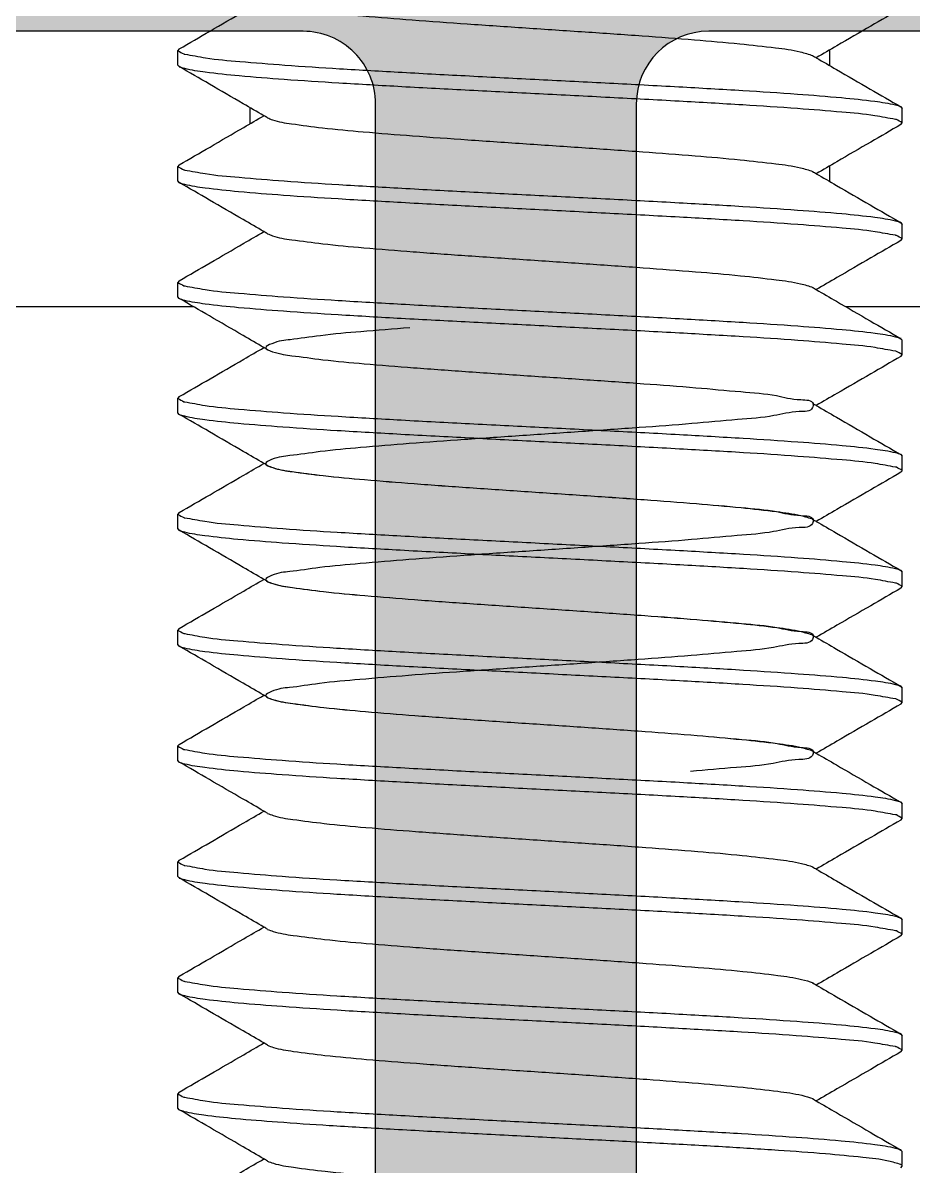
# Model space of a CAD drawing. Extents: x -202236 to 1002404, y -663931 to 1550022.
# Drawn here: x 27924.31 to 27930.46, y -356999.5 to -356991.61 of the extents above; entities that cross this region are included whole.
import ezdxf

# ---------------------------------------------------------------- set-up
doc = ezdxf.new("R2010")
doc.units = 0
for name, color, linetype in [('!ZN4-配件-11', 11, 'Continuous'), ('!ZN5-铝材断面-6', 6, 'Continuous'), ('型材截面颜色', 253, 'Continuous')]:
    doc.layers.add(name, color=color, linetype=linetype)

# ---------------------------------------------------------------- blocks, each defined once
blk = doc.blocks.new('20210928132812')
at = {"layer": '!ZN4-配件-11', "linetype": 'Continuous'}
for p, q in [((-2.490330483102298, 11.64404476438358), (-2.499999999992724, 11.63284271249722)), ((-2.499999999992724, 11.62189514169586), (-2.499999999992724, 11.53284271247685)), ((-2.490330443113635, 11.52164063738019), (-2.499999999992724, 11.53284271247685)), ((2.490330483000434, 11.2440447643894), (2.500000000007276, 11.23284271245939)), ((2.500000000007276, 11.23284271245939), (2.500000000007276, 11.13284271249722)), ((2.49033044299722, 11.12164063740056), (2.500000000007276, 11.13284271249722)), ((-2.490330483102298, 10.84404476438067), (-2.499999999992724, 10.83284271247976)), ((-2.499999999992724, 10.83284271247976), (-2.499999999992724, 10.73284271245939)), ((-2.490330443113635, 10.72164063737728), (-2.499999999992724, 10.73284271245939)), ((2.490330483000434, 10.44404476438649), (2.500000000007276, 10.43284271250013)), ((2.500000000007276, 10.43284271250013), (2.500000000007276, 10.33284271247976)), ((2.49033044299722, 10.3216406373831), (2.500000000007276, 10.33284271247976)), ((-2.490330483102298, 10.04404476437776), (-2.499999999992724, 10.03284271247685)), ((-2.499999999992724, 10.03284271247685), (-2.499999999992724, 9.932842712500133)), ((-2.490330443113635, 9.921640637374367), (-2.499999999992724, 9.932842712500133)), ((2.490330483000434, 9.64404476438358), (2.500000000007276, 9.632842712497222)), ((2.500000000007276, 9.632842712497222), (2.500000000007276, 9.53284271247685)), ((2.49033044299722, 9.52164063739474), (2.500000000007276, 9.53284271247685)), ((-2.490330483102298, 9.244044764403952), (-2.499999999992724, 9.23284271247394)), ((-2.499999999992724, 9.23284271247394), (-2.499999999992724, 9.132842712468118)), ((-2.490330443113635, 9.12164063740056), (-2.499999999992724, 9.132842712468118)), ((2.490330483000434, 8.84404476438067), (2.500000000007276, 8.83284271247976)), ((2.500000000007276, 8.83284271247976), (2.500000000007276, 8.73284271247394)), ((2.49033044299722, 8.721640637377277), (2.500000000007276, 8.73284271247394)), ((-2.490330483102298, 8.44404476438649), (-2.499999999992724, 8.432842712500133)), ((-2.499999999992724, 8.432842712500133), (-2.499999999992724, 8.332842712494312)), ((-2.490330443113635, 8.32164063739765), (-2.499999999992724, 8.332842712494312)), ((2.490330483000434, 8.044044764377759), (2.500000000007276, 8.03284271247685)), ((2.500000000007276, 8.03284271247685), (2.500000000007276, 7.932842712500133)), ((2.49033044299722, 7.921640637374367), (2.500000000007276, 7.932842712500133)), ((-2.490330483102298, 7.64404476438358), (-2.499999999992724, 7.632842712497222)), ((-2.499999999992724, 7.632842712497222), (-2.499999999992724, 7.53284271247685)), ((-2.490330443113635, 7.521640637380187), (-2.499999999992724, 7.53284271247685)), ((2.490330483000434, 7.2440447643894), (2.500000000007276, 7.232842712459387)), ((2.500000000007276, 7.232842712459387), (2.500000000007276, 7.132842712497222)), ((2.49033044299722, 7.12164063740056), (2.500000000007276, 7.132842712497222)), ((-2.490330483102298, 6.844044764380669), (-2.499999999992724, 6.83284271247976)), ((-2.499999999992724, 6.83284271247976), (-2.499999999992724, 6.732842712473939)), ((-2.490330443113635, 6.721640637377277), (-2.499999999992724, 6.732842712473939)), ((2.490330483000434, 6.44404476438649), (2.500000000007276, 6.432842712500133)), ((2.500000000007276, 6.432842712500133), (2.500000000007276, 6.33284271247976)), ((2.49033044299722, 6.321640637383098), (2.500000000007276, 6.33284271247976)), ((-2.490330483102298, 6.044044764377759), (-2.499999999992724, 6.03284271247685)), ((-2.499999999992724, 6.03284271247685), (-2.499999999992724, 5.932842712500133)), ((-2.490330443113635, 5.921640637374367), (-2.499999999992724, 5.932842712500133)), ((-2.108212949890003, 5.699999999967986), (-8.000000000007276, 5.699999999967986)), ((8.000000000007276, 5.699999999967986), (2.393821741898137, 5.699999999967986)), ((2.490330483000434, 5.64404476438358), (2.500000000007276, 5.632842712468118)), ((2.500000000007276, 5.632842712468118), (2.500000000007276, 5.53284271247685)), ((2.49033044299722, 5.521640637394739), (2.500000000007276, 5.53284271247685)), ((-2.490330483102298, 5.244044764403952), (-2.499999999992724, 5.232842712473939)), ((-2.499999999992724, 5.232842712473939), (-2.499999999992724, 5.132842712468118)), ((-2.490330443113635, 5.12164063740056), (-2.499999999992724, 5.132842712468118)), ((-1.999999999992724, 4.837173321080627), (-1.999999999992724, 4.728512899382622)), ((2.490330483000434, 4.844044764380669), (2.500000000007276, 4.83284271247976)), ((2.500000000007276, 4.83284271247976), (2.500000000007276, 4.732842712473939)), ((2.49033044299722, 4.721640637377277), (2.500000000007276, 4.732842712473939)), ((-2.490330483102298, 4.44404476438649), (-2.499999999992724, 4.432842712500133)), ((-2.499999999992724, 4.432842712500133), (-2.499999999992724, 4.332842712494312)), ((2.000000000007276, 4.437173321086448), (2.000000000007276, 4.328512899388443)), ((-2.490330443113635, 4.32164063739765), (-2.499999999992724, 4.332842712494312)), ((-1.999999999992724, 4.037173321077717), (-1.999999999992724, 3.928512899379712)), ((2.490330483000434, 4.044044764377759), (2.500000000007276, 4.03284271247685)), ((2.500000000007276, 4.03284271247685), (2.500000000007276, 3.932842712500133)), ((2.49033044299722, 3.921640637374367), (2.500000000007276, 3.932842712500133))]:
    blk.add_line(p, q, dxfattribs=at)
for points in [[(1.881707166503475, 11.59880215639714), (1.84033765419008, 11.61316336518212), (1.701221830699069, 11.64075811718067), (1.482509669185674, 11.66835286917922), (1.194434219309187, 11.69594762129418), (0.8504738822884974, 11.72354237327818), (0.466721787910501, 11.75113712537859), (0.0611328321901965, 11.77873187737714), (-0.3473163910020958, 11.80632662937569), (-0.739515462606505, 11.8339213814761), (-1.097114271200553, 11.8615161334892), (-1.403381574004015, 11.88911088557506), (-1.643987813695276, 11.91670563758817), (-1.807675566313264, 11.94430038958672), (-1.881209434191987, 11.96787293668604)], [(2.490330437598459, 11.92164064660028), (2.278343656689685, 11.79873099867837), (2.045369649793429, 11.66353050028556), (1.906475865813263, 11.58284772848128)], [(-2.499999999992724, 11.63284271249722), (-2.49897324990161, 11.62919347299612), (-2.495894018102263, 11.62554438937514)], [(-2.495894018102263, 11.62554438937514), (-2.490764557100192, 11.62189514169586)], [(-2.490764557100192, 11.62189514169586), (-2.404658383202332, 11.59756614398793), (-2.228001947711164, 11.57289721518464), (-1.969609054191096, 11.54836370979319), (-1.644700001306774, 11.52426135540009), (-1.258350158102985, 11.50000098790042), (-0.8259297892000177, 11.47571238098317), (-0.3692557315880549, 11.45171781128738), (0.1003023032899364, 11.42773298668908), (0.5748581456937245, 11.40330108768831), (1.035286956008349, 11.37847919587512), (1.455386147492391, 11.35372667048068), (1.813595913692552, 11.32949754157744), (2.103496413699759, 11.30553582208813), (2.320352942209865, 11.28140518389409), (2.455033908809128, 11.25702797407575), (2.492037411786441, 11.24659859208623)], [(-1.906475865900575, 11.1828477284871), (-2.045369649909844, 11.26353050027683), (-2.278343656689685, 11.39873099866963), (-2.490330437700322, 11.521640646577)], [(1.881070554612961, 11.59760330278368), (1.906475793402933, 11.58283774177835)], [(1.906475793402933, 11.58283774177835), (2.049240407686739, 11.49990735987376), (2.282210305107583, 11.36471169517608), (2.49033047688863, 11.24404475388292)], [(2.459282265008369, 11.15664184148773), (2.452508611189842, 11.15769992707646), (2.310952291991271, 11.18267563039262), (2.083591268594319, 11.20739074370067), (1.777967997790256, 11.23210584277695), (1.400571847792889, 11.25712800568726), (0.9601842423944618, 11.28265105407627), (0.4814715994943981, 11.3081673948036), (-0.006681360908260103, 11.33318299178791), (-0.487453026806179, 11.3578285479889), (-0.9551157405003323, 11.38275491847889), (-1.390190566504316, 11.40792021169909), (-1.76759767751355, 11.43283052097831), (-2.077750012707838, 11.45775804910227), (-2.310981524693489, 11.48301369747787), (-2.453076339101244, 11.50813499107608), (-2.49217478538776, 11.51895748858806)], [(-2.490330477005045, 10.84404475388874), (-2.282210305209446, 10.9647116951819), (-2.049240407803154, 11.09990735987958), (-1.906475793504796, 11.18283774178417)], [(-1.88107051570114, 11.16808210327872), (-1.906475865900575, 11.1828477284871)], [(1.881606498885958, 10.79860958918289), (1.841203635100101, 10.81291555598727), (1.702837956188887, 10.84051030808769), (1.484800324607932, 10.86810506008624), (1.197292229895538, 10.89569981209934), (0.8537655282925698, 10.92329456419975), (0.4702930605926667, 10.9508893161983), (0.06481663969316287, 10.97848406829871), (-0.3436924057095894, 11.00607882028271), (-0.7361208576112404, 11.03367357228126), (-1.094107872406312, 11.06126832438167), (-1.400904044108756, 11.08886307638022), (-1.642155070709123, 11.11645782837877), (-1.806573360103357, 11.14405258047918), (-1.885184850507358, 11.16641729749972)], [(2.499903983691183, 11.13471062447934), (2.459282265008369, 11.15664184148773)], [(2.500000000007276, 11.13284271249722), (2.499903983691183, 11.13471062447934)], [(2.490330437598459, 11.12164064659737), (2.278343656689685, 10.99873099867546), (2.045369649793429, 10.86353050028265), (1.906475865813263, 10.78284772847837)], [(-2.499999999992724, 10.83284271247976), (-2.499904446209257, 10.83098715057713)], [(-2.499904446209257, 10.83098715057713), (-2.459104784000374, 10.8090879622905)], [(-2.459104784000374, 10.8090879622905), (-2.453076339101244, 10.80813499107899), (-2.310981524693489, 10.78301369749533), (-2.077750012707838, 10.75775804907607), (-1.76759767751355, 10.73283052098122), (-1.390190566504316, 10.70792021168745), (-0.9551157405003323, 10.68275491848181), (-0.487453026806179, 10.65782854797726), (-0.006681360908260103, 10.63318299177627), (0.4814715994943981, 10.60816739477741), (0.9601842423944618, 10.58265105407918), (1.400571847792889, 10.55712800567562), (1.777967997790256, 10.53210584277986), (2.083591268594319, 10.50739074368903), (2.310952291991271, 10.48267563038098), (2.452508611189842, 10.45769992707937), (2.492212565812224, 10.44676139339572)], [(1.881070554612961, 10.79760330278077), (1.906475793402933, 10.78283774177544)], [(1.906475793402933, 10.78283774177544), (2.049240407686739, 10.69990735989995), (2.282210305107583, 10.56471169518773), (2.49033047688863, 10.44404475389456)], [(2.459236489587056, 10.35662957619934), (2.452655785986281, 10.35766125858936), (2.312023217287788, 10.38253245767555), (2.085148622405541, 10.4072470941901), (1.779281433286087, 10.43201065389439), (1.40205373318895, 10.45703687128844), (0.9617104243006906, 10.48256685798697), (0.4829288992114016, 10.50809175478935), (-0.005386025113693904, 10.53311702067731), (-0.486828559100104, 10.55779612257902), (-0.9581831410978339, 10.58292400947539), (-1.395009624793602, 10.60821574089641), (-1.772300200602331, 10.63316964107798), (-2.081217782491876, 10.65807622087596), (-2.312592506808869, 10.68322923549567), (-2.453165746301238, 10.70815861517622), (-2.492167480995704, 10.71896429116896)], [(-1.906475865900575, 10.38284772848419), (-2.045369649909844, 10.46353050028847), (-2.278343656689685, 10.59873099869583), (-2.490330437700322, 10.72164064660319)], [(-2.490330477005045, 10.04404475388583), (-2.282210305209446, 10.16471169519355), (-2.049240407803154, 10.29990735987667), (-1.906475793504796, 10.38283774179581)], [(-1.88107051570114, 10.36808210327581), (-1.906475865900575, 10.38284772848419)], [(1.881507166406664, 9.998419798896066), (1.842062641291704, 10.01266774687974), (1.704447631396761, 10.04026249887829), (1.487085355511226, 10.06785725087684), (1.200145705101022, 10.09545200297725), (0.8570539401916903, 10.1230467549758), (0.473862551698403, 10.15064150707622), (0.06850020169076743, 10.17823625907477), (-0.3400671185008832, 10.20583101108787), (-0.7327234641925315, 10.23342576318828), (-1.09109732919751, 10.26102051518683), (-1.398421207595675, 10.28861526728724), (-1.640316107201215, 10.31621001928579), (-1.805464310607931, 10.34380477129889), (-1.884941454009095, 10.36658022008487)], [(2.499904053685896, 10.33470758808835), (2.459236489587056, 10.35662957619934)], [(2.490330437598459, 10.32164064657991), (2.278343656689685, 10.19873099870165), (2.045369649793429, 10.06353050027974), (1.906475865813263, 9.982847728475463)], [(2.500000000007276, 10.33284271247976), (2.499904053685896, 10.33470758808835)], [(-2.499999999992724, 10.03284271247685), (-2.499904456002696, 10.03098895878065)], [(-2.499904456002696, 10.03098895878065), (-2.459076768405794, 10.00909559208958)], [(-2.459076768405794, 10.00909559208958), (-2.453165746301238, 10.00815861517913), (-2.312592506808869, 9.983229235498584), (-2.081217782491876, 9.958076220878866), (-1.772300200602331, 9.933169641080895), (-1.395009624793602, 9.908215740899323), (-0.9581831410978339, 9.882924009478302), (-0.486828559100104, 9.85779612258193), (-0.005386025113693904, 9.83311702068022), (0.4829288992114016, 9.808091754777706), (0.9617104243006906, 9.782566857975326), (1.40205373318895, 9.757036871276796), (1.779281433286087, 9.732010653897305), (2.085148622405541, 9.707247094193008), (2.312023217287788, 9.682532457678462), (2.452655785986281, 9.657661258577718), (2.492201832392311, 9.646751776177553)], [(1.881070554612961, 9.997603302777861), (1.906475793402933, 9.98283774178708)], [(1.906475793402933, 9.98283774178708), (2.049240407686739, 9.89990735988249), (2.282210305107583, 9.764711695184815), (2.49033047688863, 9.644044753877097)], [(2.459169624089554, 9.556612138578203), (2.452870033790532, 9.5576048608782), (2.313308612188848, 9.58236009387474), (2.086209820590739, 9.607149069284787), (1.780237069404393, 9.63194135048252), (1.403398912785633, 9.656954105885234), (0.9634174795864965, 9.682472655898891), (0.4849289519988815, 9.70798792919959), (-0.00320164180448046, 9.733005770787713), (-0.4868671900112531, 9.757798128397553), (-0.9615710877042147, 9.783110879187007), (-1.399804773689539, 9.808510262402706), (-1.776714934800111, 9.833488835778553), (-2.084238342802564, 9.858354337295168), (-2.31374573669018, 9.883384076703805), (-2.453137872107618, 9.908151247596834), (-2.492168342396326, 9.918963689997327)], [(-1.906475865900575, 9.582847728495835), (-2.045369649909844, 9.66353050028556), (-2.278343656689685, 9.798730998678366), (-2.490330437700322, 9.921640646600281)], [(-2.490330477005045, 9.244044753882918), (-2.282210305209446, 9.364711695176084), (-2.049240407803154, 9.49990735987376), (-1.906475793504796, 9.582837741778349)], [(-1.88107051570114, 9.568082103287452), (-1.906475865900575, 9.582847728495835)], [(1.881409014189558, 9.198233093484305), (1.842914669796301, 9.2124199376849), (1.706050850007159, 9.240014689785312), (1.489364753309928, 9.267609441783861), (1.202994634186325, 9.29520419378241), (0.8603391055876273, 9.322798945882823), (0.4774302479127073, 9.350393697895925), (0.07218350419861963, 9.377988449996337), (-0.3364405431129853, 9.405583201980335), (-0.7293232951124082, 9.433177953993436), (-1.088082652793673, 9.460772706093849), (-1.395933073690685, 9.488367458077846), (-1.638470930112817, 9.515962210178259), (-1.804348421901523, 9.543556962176808), (-1.884678153692221, 9.566724657575833)], [(2.499904173288087, 9.534703082186752), (2.459169624089554, 9.556612138578203)], [(2.490330437598459, 9.521640646576998), (2.278343656689685, 9.398730998698738), (2.045369649793429, 9.26353050027683), (1.906475865813263, 9.182847728487104)], [(2.500000000007276, 9.53284271247685), (2.499904173288087, 9.534703082186752)], [(-2.499999999992724, 9.23284271247394), (-2.499904383912508, 9.230988213486853)], [(-2.499904383912508, 9.230988213486853), (-2.45908560539101, 9.209094051169814)], [(-2.45908560539101, 9.209094051169814), (-2.453137872107618, 9.208151247585192), (-2.31374573669018, 9.183384076677612), (-2.084238342802564, 9.158354337283527), (-1.776714934800111, 9.133488835796015), (-1.399804773689539, 9.108510262376512), (-0.9615710877042147, 9.083110879189917), (-0.4868671900112531, 9.057798128385912), (-0.00320164180448046, 9.033005770776072), (0.4849289519988815, 9.007987929187948), (0.9634174795864965, 8.98247265588725), (1.403398912785633, 8.956954105888144), (1.780237069404393, 8.931941350485431), (2.086209820590739, 8.907149069287698), (2.313308612188848, 8.88236009387765), (2.452870033790532, 8.857604860895663), (2.492186490686436, 8.846737973377458)], [(1.881070554612961, 9.197603302789503), (1.906475793402933, 9.18283774178417)], [(1.906475793402933, 9.18283774178417), (2.049240407686739, 9.099907359894132), (2.282210305107583, 8.964711695181904), (2.49033047688863, 8.844044753888738)], [(2.45916106588993, 8.756609944684897), (2.452897393486637, 8.75759764968825), (2.313450933193963, 8.78234097447421), (2.08629806648969, 8.807140912686009), (1.780322451195389, 8.831935156689724), (1.403542188701977, 8.856945288382121), (0.9636216537983273, 8.882461386776413), (0.4851890610079863, 8.907974425397697), (-0.002898823506257031, 8.932990348388557), (-0.4869062865109299, 8.95780015848868), (-0.9619603223909508, 8.98313235558453), (-1.400329041593068, 9.008542491181288), (-1.777181272693269, 9.033522600177093), (-2.084541111405997, 9.058382265182445), (-2.313841163595498, 9.08339691007859), (-2.453136483010894, 9.108150880478206), (-2.492168349701387, 9.118963698187144)], [(-1.906475865900575, 8.782847728478373), (-2.045369649909844, 8.86353050028265), (-2.278343656689685, 8.998730998675455), (-2.490330437700322, 9.121640646582819)], [(0.8995033412866178, 5.845860188885126), (1.23682326850394, 5.873454940898228), (1.516275020600006, 5.90104969299864), (1.724783679492248, 5.92864444499719), (1.852593594601785, 5.956239196995739), (1.893724827787082, 5.9838339490816), (1.846252941490093, 6.011428701080149), (1.71239903820242, 6.039023453180562), (1.498425840698474, 6.066618205179111), (1.214344672793231, 6.09421295717766), (0.8734470527051599, 6.121807709278073), (0.4916828122004517, 6.149402461276622), (0.08691384029953042, 6.176997213377035), (-0.3219216344077722, 6.204591965361033), (-0.7156951210126863, 6.232186717374134), (-1.075982844711689, 6.259781469489099), (-1.385927754505246, 6.287376221487648), (-1.631028226001945, 6.314970973588061), (-1.799816560400359, 6.34256572558661), (-1.884395531400514, 6.370160477585159), (-1.880807879693748, 6.397755229685572), (-1.789221463193826, 6.425349981698673), (-1.613921404314169, 6.452944733799086), (-1.363109597710718, 6.480539485768531), (-1.048520963093324, 6.508134237781633), (-0.6848743941882276, 6.535728989896597), (-0.2891840947922901, 6.563323741880595), (0.120036476997484, 6.590918493981007), (0.5236408123964793, 6.618513245994109), (0.902745173596486, 6.646107997978106), (1.239612121287792, 6.673702750078519), (1.518480409700715, 6.701297502077068), (1.7263024197091, 6.728892254177481), (1.853354627492081, 6.75648700617603), (1.893692546487728, 6.784081758189132), (1.845428856286162, 6.811676510274992), (1.710821706197748, 6.839271262288094), (1.496169061596447, 6.866866014388506), (1.211514036309381, 6.894460766387056), (0.8701749978863518, 6.922055518385605), (0.4881224312048289, 6.949650270486018), (0.08323171518713934, 6.977245022499119), (-0.3255532252005651, 7.004839774497668), (-0.719106263401045, 7.032434526598081), (-1.079013939212018, 7.060029278582078), (-1.388436982895655, 7.087624030682491), (-1.63289818730118, 7.115218782695592), (-1.800959763211722, 7.14281353467959), (-1.884758487889485, 7.170408286780003), (-1.88037360789167, 7.198003038793104), (-1.788010281808965, 7.225597790878965), (-1.611989981589431, 7.253192542877514), (-1.360548300792289, 7.280787294876063), (-1.045449629185896, 7.308382046976476), (-0.681436724094965, 7.335976798975025), (-0.2855409294061246, 7.363571551075438), (0.1237146823041257, 7.391166303088539), (0.5271819625995704, 7.418761055087089), (0.9059835861917236, 7.446355807187501), (1.242396278314118, 7.473950559186051), (1.52068004670582, 7.501545311286463), (1.727814620702702, 7.529140063299565), (1.854108639898186, 7.556734815283562), (1.893653091792658, 7.584329567369423), (1.844597780502227, 7.611924319382524), (1.709237893410318, 7.639519071482937), (1.493906614901789, 7.667113823481486), (1.208678810500714, 7.694708575494587), (0.86689964679681, 7.722303327580448), (0.484560201097338, 7.749898079578998), (0.07954927489481634, 7.77749283167941), (-0.3291835827039904, 7.80508758367796), (-0.7225146819037036, 7.832682335676509), (-1.082040946414054, 7.860277087776922), (-1.39094095199107, 7.887871839775471), (-1.63476196310512, 7.915466591875884), (-1.802096143910603, 7.943061343874433), (-1.885114304888702, 7.970656095887534), (-1.879932213203574, 7.998250848002499), (-1.786792327293369, 8.025845599986496), (-1.610052452691889, 8.05344035208691), (-1.357981850007491, 8.08103510410001), (-1.042374335105706, 8.108629856084008), (-0.6779964726956678, 8.13622460818442), (-0.2818966823033406, 8.16381936018297), (0.1273924189081299, 8.191414112283383), (0.5307211158142309, 8.219008864296484), (0.909218566994241, 8.246603616280481), (1.245175729090988, 8.274198368380894), (1.522873923378938, 8.301793120379443), (1.72932027659408, 8.329387872377993), (1.854855628909718, 8.356982624478405), (1.893606463891047, 8.384577376476955), (1.843759717208741, 8.412172128577367), (1.707647605995589, 8.439766880575917), (1.491638509287441, 8.467361632574466), (1.205839006310271, 8.494956384703983), (0.8636210119075258, 8.52255113668798), (0.4809961354985717, 8.550145888759289), (0.0758665331886732, 8.577740640801494), (-0.3328126932974556, 8.605335392785491), (-0.7259203634093865, 8.632930144900456), (-1.085063854705368, 8.660524896884453), (-1.393439651998051, 8.688119648984866), (-1.636619546414295, 8.715714400983416), (-1.803225698189635, 8.743309152981965), (-1.885462980913871, 8.77090390509693), (-1.879483697201067, 8.798498657080927), (-1.785567604390963, 8.82609340918134), (-1.608108824795636, 8.853688161179889), (-1.355410255193419, 8.881282913178438), (-1.039295092392422, 8.908877665278851)], [(-2.490330477005045, 8.444044753880007), (-2.282210305209446, 8.564711695187725), (-2.049240407803154, 8.699907359899953), (-1.906475793504796, 8.782837741775438)], [(-1.88107051570114, 8.768082103299093), (-1.906475865900575, 8.782847728478373)], [(1.881311906392511, 8.39804974947765), (1.843759717208741, 8.412172128577367), (1.707647605995589, 8.439766880575917), (1.491638509287441, 8.467361632574466), (1.205839006310271, 8.494956384703983), (0.8636210119075258, 8.52255113668798), (0.4809961354985717, 8.550145888759289), (0.0758665331886732, 8.577740640801494), (-0.3328126932974556, 8.605335392785491), (-0.7259203634093865, 8.632930144900456), (-1.085063854705368, 8.660524896884453), (-1.393439651998051, 8.688119648984866), (-1.636619546414295, 8.715714400983416), (-1.803225698189635, 8.743309152981965), (-1.884399714188476, 8.766854417001014)], [(2.490330437598459, 8.72164064658864), (2.278343656689685, 8.598730998681276), (2.045369649793429, 8.46353050028847), (1.906475865813263, 8.382847728484194)], [(2.499904189891822, 8.73470249978709), (2.45916106588993, 8.756609944684897)], [(2.500000000007276, 8.73284271247394), (2.499904189891822, 8.73470249978709)], [(-2.499999999992724, 8.432842712500133), (-2.499904378513747, 8.430988171880017)], [(-2.499904378513747, 8.430988171880017), (-2.459086048191239, 8.40909399568045)], [(-2.459086048191239, 8.40909399568045), (-2.453136483010894, 8.408150880481116), (-2.313841163595498, 8.383396910096053), (-2.084541111405997, 8.358382265185355), (-1.777181272693269, 8.333522600194556), (-1.400329041593068, 8.308542491169646), (-0.9619603223909508, 8.28313235558744), (-0.4869062865109299, 8.257800158477039), (-0.002898823506257031, 8.232990348376916), (0.4851890610079863, 8.207974425400607), (0.9636216537983273, 8.182461386779323), (1.403542188701977, 8.156945288385032), (1.780322451195389, 8.131935156678082), (2.08629806648969, 8.10714091268892), (2.313450933193963, 8.08234097447712), (2.452897393486637, 8.057597649676609), (2.492184552385879, 8.04673622448172)], [(1.881070554612961, 8.397603302786592), (1.906475793402933, 8.382837741781259)], [(1.906475793402933, 8.382837741781259), (2.049240407686739, 8.29990735987667), (2.282210305107583, 8.164711695178994), (2.49033047688863, 8.044044753885828)], [(2.459086200899037, 7.956591173875495), (2.453136102885765, 7.957534644883708), (2.314356100287114, 7.982219209778123), (2.086596997112792, 8.007113276486052), (1.780513126992446, 8.031921323476126), (1.404248986691528, 8.056901784177171), (0.9650611803881475, 8.082381922475179), (0.4875115899994853, 8.107853835987044), (0.0003409723940421827, 8.132825346881873), (-0.4872480063131661, 8.157817902174429), (-0.9650807818907197, 8.183304584599682), (-1.404470025408955, 8.20879724797851), (-1.780792858196946, 8.233784398180433), (-2.086753358911665, 8.258586607684265), (-2.314309535904613, 8.283459944286733), (-2.45311438250792, 8.308145040587988), (-2.492169371609634, 8.31896285507537)], [(-1.906475865900575, 7.982847728475463), (-2.045369649909844, 8.06353050027974), (-2.278343656689685, 8.198730998701649), (-2.490330437700322, 8.321640646579908)], [(-2.490330477005045, 7.644044753877097), (-2.282210305209446, 7.764711695184815), (-2.049240407803154, 7.899907359897043), (-1.906475793504796, 7.98283774178708)], [(-1.88107051570114, 7.968082103281631), (-1.906475865900575, 7.982847728475463)], [(1.881215724199137, 7.597870016878005), (1.844597780502227, 7.611924319382524), (1.709237893410318, 7.639519071482937), (1.493906614901789, 7.667113823481486), (1.208678810500714, 7.694708575494587), (0.86689964679681, 7.722303327580448), (0.484560201097338, 7.749898079578998), (0.07954927489481634, 7.77749283167941), (-0.3291835827039904, 7.80508758367796), (-0.7225146819037036, 7.832682335676509), (-1.082040946414054, 7.860277087776922), (-1.39094095199107, 7.887871839775471), (-1.63476196310512, 7.915466591875884), (-1.802096143910603, 7.943061343874433), (-1.884110150109336, 7.966973027985659)], [(2.490330437598459, 7.921640646600281), (2.278343656689685, 7.798730998678366), (2.045369649793429, 7.66353050028556), (1.906475865813263, 7.582847728481283)], [(2.49990435330983, 7.93469733837992), (2.459086200899037, 7.956591173875495)], [(2.500000000007276, 7.932842712500133), (2.49990435330983, 7.93469733837992)], [(-2.499999999992724, 7.632842712497222), (-2.49990433819039, 7.630987625583657)], [(-2.49990433819039, 7.630987625583657), (-2.459093028701318, 7.609092579077696)], [(-2.459093028701318, 7.609092579077696), (-2.45311438250792, 7.608145040576346), (-2.314309535904613, 7.583459944275091), (-2.086753358911665, 7.558586607687175), (-1.780792858196946, 7.533784398183343), (-1.404470025408955, 7.50879724798142), (-0.9650807818907197, 7.483304584588041), (-0.4872480063131661, 7.457817902177339), (0.0003409723940421827, 7.432825346884783), (0.4875115899994853, 7.407853835975402), (0.9650611803881475, 7.382381922478089), (1.404248986691528, 7.356901784180081), (1.780513126992446, 7.331921323479037), (2.086596997112792, 7.307113276488963), (2.314356100287114, 7.282219209781033), (2.453136102885765, 7.25753464490117), (2.492167939686624, 7.246721206887742)], [(1.881070554612961, 7.597603302783682), (1.906475793402933, 7.582837741778349)], [(1.906475793402933, 7.582837741778349), (2.049240407686739, 7.49990735987376), (2.282210305107583, 7.364711695176084), (2.49033047688863, 7.244044753882918)], [(2.459084767797322, 7.156591193299391), (2.453140526798961, 7.15753347579448), (2.313705691391078, 7.18230673277867), (2.084082300287264, 7.207345477581839), (1.776466867297131, 7.232214546384057), (1.399573314709414, 7.257189389580162), (0.9614528138117748, 7.282581071383902), (0.4869049222106696, 7.30788533728628), (0.003408348005905282, 7.332669126684777), (-0.4846841436010436, 7.357684786475147), (-0.9631657699865173, 7.38319887687976), (-1.403230630101461, 7.40872096309613), (-1.780166025702783, 7.43373892098316), (-2.086152774696529, 7.458531083379057), (-2.313220772710338, 7.483313534161425), (-2.452854139592091, 7.508076375801465), (-2.492187577889126, 7.518946401687572)], [(-1.906475865900575, 7.182847728487104), (-2.045369649909844, 7.263530500276829), (-2.278343656689685, 7.398730998669635), (-2.490330437700322, 7.521640646576998)], [(-2.490330477005045, 6.844044753888738), (-2.282210305209446, 6.964711695181904), (-2.049240407803154, 7.09990735987958), (-1.906475793504796, 7.182837741784169)], [(-1.88107051570114, 7.168082103278721), (-1.906475865900575, 7.182847728487104)], [(1.881120365498646, 6.797694123582914), (1.845428856286162, 6.811676510274992), (1.710821706197748, 6.839271262288094), (1.496169061596447, 6.866866014388506), (1.211514036309381, 6.894460766387056), (0.8701749978863518, 6.922055518385605), (0.4881224312048289, 6.949650270486018), (0.08323171518713934, 6.977245022499119), (-0.3255532252005651, 7.004839774497668), (-0.719106263401045, 7.032434526598081), (-1.079013939212018, 7.060029278582078), (-1.388436982895655, 7.087624030682491), (-1.63289818730118, 7.115218782695592), (-1.800959763211722, 7.14281353467959), (-1.883812828811642, 7.167083620573976)], [(2.490330437598459, 7.121640646597371), (2.278343656689685, 6.998730998675455), (2.045369649793429, 6.86353050028265), (1.906475865813263, 6.782847728478373)], [(2.499904386095295, 7.134697164394311), (2.459084767797322, 7.156591193299391)], [(2.500000000007276, 7.132842712497222), (2.499904386095295, 7.134697164394311)], [(-2.499999999992724, 6.83284271247976), (-2.499904165691987, 6.83098202200199)], [(-2.499904165691987, 6.83098202200199), (-2.459174593801436, 6.809072007090435)], [(-2.459174593801436, 6.809072007090435), (-2.452854139592091, 6.80807637576072), (-2.313220772710338, 6.783313534178887), (-2.086152774696529, 6.758531083381968), (-1.780166025702783, 6.73373892098607), (-1.403230630101461, 6.708720963084488), (-0.9631657699865173, 6.68319887688267), (-0.4846841436010436, 6.657684786478058), (0.003408348005905282, 6.632669126687688), (0.4869049222106696, 6.607885337274638), (0.9614528138117748, 6.582581071386812), (1.399573314709414, 6.557189389583073), (1.776466867297131, 6.532214546386967), (2.084082300287264, 6.507345477584749), (2.313705691391078, 6.482306732781581), (2.453140526798961, 6.457533475797391), (2.492168245888024, 6.446721585583873)], [(1.881070554612961, 6.797603302780772), (1.906475793402933, 6.782837741775438)], [(2.459073363199423, 6.35658903917647), (2.453176556307881, 6.35752395199961), (2.312534007294744, 6.382464031878044), (2.081043216494436, 6.407625249194098), (1.772037248105335, 6.432534770487109), (1.394769409300352, 6.457484426282463), (0.9580632080105715, 6.482768028479768), (0.4868859755879384, 6.50788632108015), (0.00552733560471097, 6.532561207379331), (-0.482716704304039, 6.557582655776059), (-0.9614682793107932, 6.583105206882465), (-1.401874786308326, 6.608637546276441), (-1.779188082895416, 6.633668003269122), (-2.085064504302863, 6.658430565497838), (-2.311945716013724, 6.683142592868535), (-2.452640652212722, 6.708020187375951), (-2.492202863904822, 6.718932657575351)], [(-1.906475865900575, 6.382847728484194), (-2.045369649909844, 6.463530500288471), (-2.278343656689685, 6.598730998695828), (-2.490330437700322, 6.721640646603191)], [(1.906475793402933, 6.782837741775438), (2.049240407686739, 6.699907359899953), (2.282210305107583, 6.564711695187725), (2.49033047688863, 6.444044753880007)], [(-2.490330477005045, 6.044044753885828), (-2.282210305209446, 6.164711695193546), (-2.049240407803154, 6.29990735987667), (-1.906475793504796, 6.382837741781259)], [(-1.88107051570114, 6.36808210327581), (-1.906475865900575, 6.382847728484194)], [(2.490330437598459, 6.321640646579908), (2.278343656689685, 6.198730998701649), (2.045369649793429, 6.063530500279739), (1.906475865813263, 5.982847728475463)], [(2.499904465897998, 6.334696236081072), (2.459073363199423, 6.35658903917647)], [(2.500000000007276, 6.33284271247976), (2.499904465897998, 6.334696236081072)], [(-2.499999999992724, 6.03284271247685), (-2.49990404680284, 6.030977536196588)], [(-2.49990404680284, 6.030977536196588), (-2.459241204189311, 6.009054611975444)], [(-2.459241204189311, 6.009054611975444), (-2.452640652212722, 6.008020187378861), (-2.311945716013724, 5.983142592900549), (-2.085064504302863, 5.958430565486196), (-1.779188082895416, 5.933668003301136), (-1.401874786308326, 5.908637546279351), (-0.9614682793107932, 5.883105206885375), (-0.482716704304039, 5.857582655793522), (0.00552733560471097, 5.832561207396793), (0.4868859755879384, 5.80788632108306), (0.9580632080105715, 5.782768028482678), (1.394769409300352, 5.757484426285373), (1.772037248105335, 5.732534770475468), (2.081043216494436, 5.707625249197008), (2.312534007294744, 5.682464031880954), (2.453176556307881, 5.657523952002521), (2.492166854797688, 5.646720509874285)], [(1.881070554612961, 5.997603302777861), (1.906475793402933, 5.98283774178708)], [(2.459072665886197, 5.556588951483718), (2.453178742485761, 5.557523373980075), (2.312372882392083, 5.58248562598601), (2.080674672404712, 5.607659113884438), (1.771523370298382, 5.632571867099614), (1.394229840989283, 5.657517535684747), (0.9577019685020787, 5.682787946279859), (0.4869213135898462, 5.707884486168041), (0.005704777104256209, 5.732552170287818), (-0.4825348216909333, 5.757573214999866), (-0.9612934518008842, 5.783095561200753), (-1.40171764180559, 5.808627880498534), (-1.77905863981141, 5.833658619478229), (-2.084913478603994, 5.858416625575046), (-2.311817491303373, 5.883125433276291), (-2.452621174212254, 5.90801506707794), (-2.49220427119144, 5.918931396168773)], [(-1.906475865900575, 5.582847728495835), (-2.045369649909844, 5.66353050028556), (-2.278343656689685, 5.798730998678366), (-2.490330437700322, 5.921640646600281)], [(1.906475793402933, 5.98283774178708), (2.049240407686739, 5.899907359882491), (2.282210305107583, 5.764711695184815), (2.49033047688863, 5.644044753877097)], [(-2.490330477005045, 5.244044753882918), (-2.282210305209446, 5.364711695176084), (-2.049240407803154, 5.49990735987376), (-1.906475793504796, 5.582837741778349)], [(-1.88107051570114, 5.568082103287452), (-1.906475865900575, 5.582847728495835)], [(1.880931784609857, 5.197354674586677), (1.847070033087221, 5.211180892001721), (1.713969883690879, 5.238775643971167), (1.500676943694998, 5.266370396086131), (1.217170709387574, 5.293965148084681), (0.8767157988986582, 5.32155990008323), (0.4952413308128598, 5.349154652183643), (0.09059563608752796, 5.376749404196744), (-0.3182888241935871, 5.404344156297157), (-0.7122812673987937, 5.431938908281154), (-1.072947674307215, 5.459533660279703), (-1.383413276002102, 5.487128412380116), (-1.62915208630875, 5.514723164378665), (-1.798666539711121, 5.542317916479078), (-1.883206162201532, 5.567291117287823)], [(2.499904474309005, 5.53469617018709), (2.459072665886197, 5.556588951483718)], [(2.500000000007276, 5.53284271247685), (2.499904474309005, 5.53469617018709)], [(2.490330437598459, 5.521640646576998), (2.278343656689685, 5.398730998698738), (2.045369649793429, 5.263530500276829), (1.906475865813263, 5.182847728487104)], [(-2.499999999992724, 5.232842712473939), (-2.499904036805674, 5.230977131475811)], [(-2.499904036805674, 5.230977131475811), (-2.459247268408944, 5.209053003083682)], [(-2.459247268408944, 5.209053003083682), (-2.452621174212254, 5.208015067080851), (-2.311817491303373, 5.183125433279201), (-2.084913478603994, 5.158416625592508), (-1.77905863981141, 5.133658619495691), (-1.40171764180559, 5.108627880486893), (-0.9612934518008842, 5.083095561174559), (-0.4825348216909333, 5.057573214973672), (0.005704777104256209, 5.032552170276176), (0.4869213135898462, 5.007884486200055), (0.9577019685020787, 4.982787946297321), (1.394229840989283, 4.957517535687657), (1.771523370298382, 4.932571867087972), (2.080674672404712, 4.907659113887348), (2.312372882392083, 4.88248562598892), (2.453178742485761, 4.857523373982986), (2.492166844698659, 4.846720524685225)], [(1.881070554612961, 5.197603302789503), (1.906475793402933, 5.182837741784169)], [(1.906475793402933, 5.182837741784169), (2.049240407686739, 5.099907359894132), (2.282210305107583, 4.964711695181904), (2.49033047688863, 4.844044753888738)], [(2.459113434895698, 4.756599721076782), (2.453048742398096, 4.757557721197372), (2.310707941687724, 4.782708243175875), (2.077154498496384, 4.80798189539928), (1.766793334398244, 4.832912818397745), (1.389420742991206, 4.857812380287214), (0.9546895182938897, 4.882953994776472), (0.4876688975127763, 4.907845667476067), (0.006863133596198168, 4.932493175496347), (-0.4811553650142741, 4.957501617376693), (-0.9597846557080629, 4.983012330398196), (-1.400200848591339, 5.008534610082279), (-1.777677111611411, 5.033558510476723), (-2.08326667368965, 5.058264771578251), (-2.310780095787777, 5.082986809880822), (-2.452482377913839, 5.107978611602448), (-2.492214424499252, 5.118922305278829)], [(-1.906475865900575, 4.782847728478373), (-2.045369649909844, 4.86353050028265), (-2.278343656689685, 4.998730998675455), (-2.490330437700322, 5.121640646597371)], [(-2.490330477005045, 4.444044753880007), (-2.282210305209446, 4.564711695187725), (-2.049240407803154, 4.699907359899953), (-1.906475793504796, 4.782837741775438)], [(-1.88107051570114, 4.768082103299093), (-1.906475865900575, 4.782847728478373)], [(1.880838431090524, 4.397191492680577), (1.847880127890676, 4.410933082777774), (1.715534236594976, 4.438527834878187), (1.502922362087702, 4.466122586876736), (1.219992135193024, 4.493717338875285), (0.8799812239958555, 4.521312090975698), (0.4987979732904932, 4.548906842988799), (0.09427708879957208, 4.57650159507466), (-0.3146548084114329, 4.604096347087761), (-0.7088647156997467, 4.631691099100863), (-1.069908439611027, 4.659285851201275), (-1.380893557208765, 4.686880603185273), (-1.627269775308378, 4.714475355285686), (-1.79750970571331, 4.742070107284235), (-1.882901579192549, 4.76739216488204)], [(2.499904432399489, 4.734698870583088), (2.459113434895698, 4.756599721076782)], [(2.500000000007276, 4.732842712473939), (2.499904432399489, 4.734698870583088)], [(2.490330437598459, 4.721640646588639), (2.278343656689685, 4.598730998681276), (2.045369649793429, 4.463530500303023), (1.906475865813263, 4.382847728484194)], [(-2.499999999992724, 4.432842712500133), (-2.499903972704487, 4.430974277187488)], [(-2.499903972704487, 4.430974277187488), (-2.459290413105919, 4.409041390274069)], [(-2.459290413105919, 4.409041390274069), (-2.452482377913839, 4.407978611576254), (-2.310780095787777, 4.38298680986918), (-2.08326667368965, 4.358264771581162), (-1.777677111611411, 4.333558510479634), (-1.400200848591339, 4.308534610085189), (-0.9597846557080629, 4.283012330401107), (-0.4811553650142741, 4.257501617379603), (0.006863133596198168, 4.232493175484706), (0.4876688975127763, 4.207845667478978), (0.9546895182938897, 4.182953994779382), (1.389420742991206, 4.157812380275573), (1.766793334398244, 4.132912818386103), (2.077154498496384, 4.107981895387638), (2.310707941687724, 4.082708243178786), (2.453048742398096, 4.057557721200283), (2.492176897685567, 4.046729801601032)], [(1.881070554612961, 4.397603302786592), (1.906475793402933, 4.382837741781259)], [(1.906475793402933, 4.382837741781259), (2.049240407686739, 4.29990735987667), (2.282210305107583, 4.164711695178994), (2.49033047688863, 4.044044753885828)], [(2.45923931690777, 3.95663228147896), (2.452646011712204, 3.957663828579825), (2.308652873594838, 3.9829817309801), (2.073268960804853, 4.008336766375578), (1.761877128687047, 4.033266225276748), (1.38470413180039, 4.058101111775613), (0.9521011854885728, 4.083096594098606), (0.4882572396090836, 4.107815115887206), (0.007231020012113731, 4.132474439189536), (-0.4802386355077033, 4.157454040978337), (-0.9583920859076898, 4.182935530974646), (-1.398499526090745, 4.208430047598085), (-1.775905632304784, 4.233430261083413), (-2.081103187891131, 4.258065687681665), (-2.309955605211144, 4.282876896395464), (-2.45240966440906, 4.307959534096881), (-2.492220015999919, 4.318917279480956)], [(-1.906475865900575, 3.982847728475463), (-2.045369649909844, 4.063530500279739), (-2.278343656689685, 4.198730998701649), (-2.490330437700322, 4.321640646579908)], [(-2.490330477005045, 3.644044753877097), (-2.282210305209446, 3.764711695184815), (-2.049240407803154, 3.899907359897043), (-1.906475793504796, 3.98283774178708)], [(-1.88107051570114, 3.968082103281631), (-1.906475865900575, 3.982847728475463)], [(1.880745637106884, 3.597032902689534), (1.848683222888212, 3.610685273699346), (1.717092090904771, 3.638280025683343), (1.505162087392819, 3.665874777783756), (1.222808939688548, 3.693469529782305), (0.8832433157876949, 3.721064281780855), (0.5023527264056611, 3.748659033881268), (0.09795818429120118, 3.776253785879817), (-0.3110196006091428, 3.803848537994782), (-0.7054454788085422, 3.831443289978779), (-1.06686515200272, 3.859038041977328), (-1.37836860751122, 3.886632794077741), (-1.625381300204026, 3.91422754607629), (-1.796346062714292, 3.941822298176703), (-1.882598907912325, 3.967493541087606)], [(2.499904191288806, 3.934707416483434), (2.45923931690777, 3.95663228147896)], [(2.490330437598459, 3.921640646600281), (2.278343656689685, 3.798730998678366), (2.045369649793429, 3.66353050028556), (1.906475865813263, 3.582847728481283)], [(2.500000000007276, 3.932842712500133), (2.499904191288806, 3.934707416483434)]]:
    blk.add_spline(points, degree=3, dxfattribs=at)
blk = doc.blocks.new('DLX264ZNA')
at = {"layer": '型材截面颜色', "ltscale": 20}
h = blk.add_hatch(color=256, dxfattribs=at)
h.dxf.hatch_style = 1
edge = h.paths.add_edge_path()
edge.add_line((-29.31839999998465, 40.89999999996689), (-36.21839999999338, 40.90000000001783))
edge.add_arc((-36.21839999998156, 40.60000000000946), 0.3000000000074579, 90.00000000243182, 180.0000000033003)
edge.add_line((-36.51839999998992, 40.59999999999218), (-36.5183999999972, 39.89999999993688))
edge.add_arc((-36.21840000000975, 39.89999999993506), 0.2999999999865395, 179.9999999996526, 269.9999999989578)
edge.add_line((-36.21840000001612, 39.59999999994852), (-35.61839999997392, 39.59999999994125))
edge.add_arc((-35.6183999999821, 38.9999999999427), 0.5999999999985448, -89.9999999999132, 89.99999999921829, ccw=False)
edge.add_line((-35.61839999998119, 38.39999999994416), (-37.31840000000739, 38.39999999998054))
edge.add_arc((-37.3183999999992, 38.89999999998236), 0.5000000000009095, 180.0000000001043, 269.9999999990621, ccw=False)
edge.add_line((-37.81840000000011, 38.89999999998054), (-37.81840000000011, 40.79999999999654))
edge.add_arc((-35.8183999999992, 40.79999999999563), 2.000000000000909, 90.00000000002609, 179.999999999974, ccw=False)
edge.add_line((-35.81840000000011, 42.79999999999654), (30.68159999999989, 42.79999999999654))
edge.add_arc((30.68159999999989, 42.29999999999654), 0.5, 0, 90, ccw=False)
edge.add_line((31.18159999999989, 42.29999999999654), (31.18159999999989, 41.39999999997326))
edge.add_arc((30.68159999999807, 41.39999999997508), 0.500000000001819, 270.0000000002085, 359.99999999979156, ccw=False)
edge.add_line((30.6816000000008, 40.89999999997326), (29.88160000000516, 40.89999999997326))
edge.add_arc((29.88160000000425, 41.09999999997763), 0.2000000000043656, 180, 270, ccw=False)
edge.add_arc((29.48160000000371, 41.09999999997672), 0.1999999999961801, 2.605510395054913e-10, 131.8103148962948)
edge.add_line((29.34826666667141, 41.24907119847376), (29.01493333333565, 40.95092880147604))
edge.add_arc((28.88160000000153, 41.09999999997763), 0.2000000000023973, 180, 311.8103148954673, ccw=False)
edge.add_arc((28.48160000000189, 41.09999999998126), 0.1999999999979991, 359.9999999989578, 491.8103148953853)
edge.add_line((28.34826666667141, 41.24907119848103), (28.01493333333565, 40.95092880147604))
edge.add_arc((27.88160000000244, 41.09999999997945), 0.2000000000031468, 180.0000000005211, 311.8103148949257, ccw=False)
edge.add_arc((27.48160000000189, 41.09999999997945), 0.1999999999979991, 359.9999999994789, 491.8103148950379)
edge.add_line((27.34826666667141, 41.24907119848012), (27.01493333333565, 40.95092880148241))
edge.add_arc((26.8815999999988, 41.09999999997763), 0.1999999999987931, 180, 311.8103148974395, ccw=False)
edge.add_arc((26.4816000000028, 41.09999999998126), 0.1999999999970896, 359.9999999989578, 491.8103148955794)
edge.add_line((26.34826666667141, 41.24907119848012), (26.01493333333565, 40.95092880148241))
edge.add_arc((25.88160000000244, 41.09999999998672), 0.2000000000031468, 180.0000000005211, 311.8103148949257, ccw=False)
edge.add_arc((25.4816000000028, 41.09999999998308), 0.1999999999970896, 5.211020790109826e-10, 118.0724869362208)
edge.add_line((25.38748235294497, 41.27647058821549), (24.97939411762945, 41.05882352938443))
edge.add_arc((24.7440999999817, 41.49999999996544), 0.4999999999935265, 270.0000000004169, 298.0724869362208, ccw=False)
edge.add_line((24.74409999998534, 40.99999999997181), (7.700000000000728, 41.00000000000455))
edge.add_arc((7.699999999998909, 40.50000000000364), 0.5000000000009095, 89.99999999968735, 179.9999999998958)
edge.add_line((7.199999999997999, 40.50000000000546), (7.199999999997999, 38.99997693664227))
edge.add_arc((7.499999999995453, 38.99997693664227), 0.2999999999983629, 180.0000000001737, 257.0078669743636)
edge.add_arc((7.365109639952607, 38.41533637117755), 0.30000000001865, 17.99999999467269, 77.0078669738296, ccw=False)
edge.add_line((7.650426594867895, 38.50804146946848), (8.435216954887437, 36.09270509830185))
edge.add_arc((8.149900000001253, 35.99999999999181), 0.2999999999972778, -115.00000000041769, 17.999999999859483, ccw=False)
edge.add_line((8.02311452147842, 35.72810766388375), (5.422080391308555, 36.94098979789942))
edge.add_arc((5.633389522195102, 37.39414369143105), 0.5000000000180841, 224.9999999991156, 244.9999999989183, ccw=False)
edge.add_line((5.279836131583579, 37.04059030082954), (4.961847788654268, 37.35857864375521))
edge.add_arc((5.103269144892693, 37.49999999999091), 0.1999999999996479, 82.42327790347298, 224.9999999994473, ccw=False)
edge.add_arc((5.156010613774924, 37.89650767641069), 0.1999999999996765, 262.4232779039896, 345.0000000002033)
edge.add_line((5.349195779032016, 37.84474386739112), (5.899900000000343, 39.89999999999509))
edge.add_line((5.899900000001253, 39.89999999999509), (5.899900000001253, 40.09999999999218))
edge.add_arc((5.599899999997433, 40.09999999999582), 0.3000000000038199, 359.9999999994789, 491.4096221092797)
edge.add_arc((5.07074973777253, 40.69999999999254), 0.5000000000019896, 270.0000000002085, 311.40962211047474, ccw=False)
edge.add_line((5.07074973777344, 40.19999999999072), (1.299900000001799, 40.19999999999072))
edge.add_arc((1.299900000000889, 39.89999999999418), 0.2999999999974534, 89.9999999996526, 179.9999999996526)
edge.add_line((0.9999000000034357, 39.89999999999509), (0.9999000000034357, 39.68432619692703))
edge.add_arc((1.299900000008165, 39.68432619692339), 0.3000000000056389, 179.9999999991315, 211.3999999988458)
edge.add_line((1.043834760818754, 39.52802330737268), (1.973979304349086, 38.00420192636466))
edge.add_arc((1.803269144891601, 37.89999999999327), 0.2000000000029943, -89.99999999947892, 31.40000000057489, ccw=False)
edge.add_line((1.80326914489342, 37.69999999999072), (-1.803278130704712, 37.69999999999072))
edge.add_arc((-1.803278130702893, 37.89999999999418), 0.2000000000025466, 148.5999999994251, 269.9999999994789, ccw=False)
edge.add_line((-1.973988290159468, 38.00420192636466), (-1.043843746629136, 39.52802330737268))
edge.add_arc((-1.299908985819457, 39.68432619692248), 0.3000000000053584, 328.6000000011542, 360.0000000008685)
edge.add_line((-0.9999089858138177, 39.68432619692703), (-0.9999089858138177, 39.89999999999509))
edge.add_arc((-1.299908985810362, 39.89999999999327), 0.2999999999974534, 3.473929045281712e-10, 90.0000000003474)
edge.add_line((-1.29990898581309, 40.19999999999072), (-5.070758723588369, 40.19999999999072))
edge.add_arc((-5.070758723582912, 40.69999999999072), 0.5, 228.5903778894655, 269.9999999994789, ccw=False)
edge.add_arc((-5.599908985805996, 40.099999999994), 0.3000000000042444, 48.59037789096547, 180.0000000003474)
edge.add_line((-5.899908985810725, 40.09999999999218), (-5.899908985810725, 39.89999999999509))
edge.add_line((-5.899908985810725, 39.89999999999509), (-5.349204764842398, 37.84474386739112))
edge.add_arc((-5.156019599585306, 37.8965076764116), 0.1999999999999405, 194.9999999997293, 277.5767220957521)
edge.add_arc((-5.103278130704894, 37.49999999999181), 0.1999999999988949, -45.000000000184286, 97.576722096303, ccw=False)
edge.add_line((-4.961856774468288, 37.35857864375612), (-5.279845117397599, 37.04059030083044))
edge.add_arc((-5.633398508007303, 37.39414369141832), 0.5000000000078018, 295.00000000174873, 315.0000000016213, ccw=False)
edge.add_line((-5.422089377119846, 36.94098979789942), (-8.02312350728971, 35.72810766388375))
edge.add_arc((-8.149908985811635, 35.99999999999181), 0.2999999999972256, 162.0000000003593, 295.00000000018684, ccw=False)
edge.add_line((-8.435225940698729, 36.09270509830185), (-7.650435580679186, 38.50804146946848))
edge.add_arc((-7.365118625765717, 38.41533637117936), 0.300000000016482, 102.992133026626, 162.0000000057155, ccw=False)
edge.add_arc((-7.500008985810382, 38.99997693664318), 0.2999999999984038, 282.9921330256364, 359.9999999998263)
edge.add_line((-7.200008985812019, 38.99997693664136), (-7.200008985812019, 40.49999999999363))
edge.add_arc((-7.70000898581111, 40.49999999999454), 0.5, 0, 90)
edge.add_line((-7.700008985812019, 40.99999999999454), (-27.21840000000157, 40.99999999999454))
edge.add_arc((-27.21840000000066, 40.49999999999363), 0.5, 90, 180)
edge.add_line((-27.71840000000066, 40.49999999999454), (-27.71840000000066, 38.89999999996689))
edge.add_arc((-28.21839999999975, 38.89999999996508), 0.499999999998181, -89.99999999937472, 1.0419398677186109e-10, ccw=False)
edge.add_line((-28.21839999999429, 38.39999999996598), (-29.91840000002776, 38.39999999994416))
edge.add_arc((-29.91840000004049, 38.9999999999427), 0.5999999999985448, 90.00000000017371, 270.0000000012159, ccw=False)
edge.add_line((-29.91840000004231, 39.59999999994125), (-29.31839999998556, 39.59999999997035))
edge.add_arc((-29.31840000000284, 39.89999999997053), 0.2999999999992724, 270.000000003474, 359.9999999993052)
edge.add_line((-29.01840000000357, 39.89999999996598), (-29.01839999999629, 40.59999999997035))
edge.add_arc((-29.31839999998738, 40.59999999997672), 0.2999999999901775, 359.9999999989578, 449.9999999996527)
edge = h.paths.add_edge_path()
edge.add_line((16.23125000018263, -1.799999999989268), (-35.80000000000291, -1.800000000018372))
edge.add_arc((-35.80000000000291, 0.1999999999816282), 2, 180.0000000001043, 270, ccw=False)
edge.add_line((-37.80000000000291, 0.1999999999770807), (-37.80000000000291, 2.099999999985812))
edge.add_arc((-37.30000000000109, 2.099999999983993), 0.500000000001819, 90.00000000104222, 179.9999999997916, ccw=False)
edge.add_line((-37.30000000001019, 2.599999999985812), (-35.59999999998399, 2.600000000022192))
edge.add_arc((-35.59999999998399, 2.000000000024556), 0.5999999999985448, -89.99999999930532, 90, ccw=False)
edge.add_line((-35.59999999997672, 1.400000000026012), (-36.20000000001892, 1.400000000018736))
edge.add_arc((-36.20000000001346, 1.100000000031287), 0.2999999999865395, 90.00000000104221, 180.0000000003474)
edge.add_line((-36.5, 1.100000000029468), (-36.49999999999272, 0.3999999999741704))
edge.add_arc((-36.19999999999709, 0.3999999999741704), 0.2999999999956344, 180, 270)
edge.add_line((-36.19999999999709, 0.09999999997853593), (-29.29999999999563, 0.1000000000694854))
edge.add_arc((-29.29999999999927, 0.4000000000696673), 0.2999999999992724, 270.0000000006948, 360.0000000006948)
edge.add_line((-29, 0.4000000000723958), (-29.00000000000728, 1.100000000000364))
edge.add_arc((-29.30000000000473, 1.099999999999454), 0.2999999999974534, 3.473929045281712e-10, 89.99999999687338)
edge.add_line((-29.29999999998836, 1.399999999996908), (-29.90000000004147, 1.400000000026012))
edge.add_arc((-29.90000000004147, 2.000000000024556), 0.5999999999985448, 89.99999999895778, 270, ccw=False)
edge.add_line((-29.90000000003056, 2.600000000023101), (-28.19999999999709, 2.600000000008549))
edge.add_arc((-28.20000000000164, 2.10000000000673), 0.5000000000009095, 1.0419398677186109e-10, 89.99999999947892, ccw=False)
edge.add_line((-27.70000000000073, 2.100000000008549), (-27.70000000000073, 0.2999999999728971))
edge.add_arc((-27.40000000000236, 0.2999999999710781), 0.2999999999983629, 179.9999999998263, 270.0000000001737)
edge.add_line((-27.40000000000146, -2.728484105318785e-11), (-7.700000000000728, -3.456079866737127e-11))
edge.add_arc((-7.700000000001637, 0.4999999999636202), 0.4999999999972715, 270.0000000001042, 360.0000000003127)
edge.add_line((-7.200000000004366, 0.4999999999654392), (-7.200000000000728, 17.41008731782676))
edge.add_arc((-7.500000000001819, 17.41008731782949), 0.3000000000010914, 359.9999999996526, 439.4789231721543)
edge.add_arc((-7.390441672569978, 17.99999999960619), 0.2999999993586087, 199.9999999671156, 259.4789232611963, ccw=False)
edge.add_line((-7.672349458262033, 17.89739395698962), (-8.181907786238298, 19.29739395698743))
edge.add_arc((-7.899999999999636, 19.3999999999869), 0.300000000003009, 84.9999999999647, 199.9999999999653, ccw=False)
edge.add_line((-7.873853277174021, 19.69885840941606), (-5.58083407202048, 19.49824522371819))
edge.add_arc((-5.624411943403175, 19.00014787466534), 0.5000000000076354, 44.999999999557815, 84.99999999916128, ccw=False)
edge.add_line((-5.270858552801656, 19.35370126526141), (-4.958578643767396, 19.04142135621987))
edge.add_arc((-5.099999999905776, 18.89999999999873), 0.1999999999192592, -98.04656678363858, 45.000000016581396, ccw=False)
edge.add_arc((-5.155991155418633, 18.50393814821291), 0.20000000000141, 81.95343324285713, 164.999999999264)
edge.add_line((-5.349176320676634, 18.55570195723612), (-5.882962913146912, 16.56358327374528))
edge.add_arc((-5.400000000053296, 16.43417375120316), 0.4999999999482149, 164.9999999996024, 180.000000000938)
edge.add_line((-5.900000000001455, 16.43417375119498), (-5.900000000001455, 16.29999999998654))
edge.add_arc((-5.600000000000364, 16.29999999998563), 0.3000000000010914, 179.9999999998263, 311.409622099511)
edge.add_arc((-5.070849738128345, 15.70000000088203), 0.4999999991019326, 89.99999998113611, 131.4096221537713, ccw=False)
edge.add_line((-5.070849737963727, 16.19999999998436), (-1.299999999999272, 16.19999999998436))
edge.add_arc((-1.300000000002001, 16.49999999998636), 0.3000000000020009, 270.0000000005211, 360.0000000001737)
edge.add_line((-1, 16.49999999998727), (-1, 16.65987152562775))
edge.add_arc((-1.500000000006366, 16.65987152562593), 0.5000000000063665, 2.08440831604393e-10, 31.31179464728504)
edge.add_line((-1.072824066901376, 16.91971902355999), (-1.97087037323945, 18.3960610008171))
edge.add_arc((-1.800000000000182, 18.49999999998727), 0.1999999999985573, 89.99999999973949, 211.3117946469344, ccw=False)
edge.add_line((-1.799999999999272, 18.69999999998527), (1.799999999999272, 18.69999999998527))
edge.add_arc((1.800000000000182, 18.49999999998636), 0.1999999999979991, -31.311794646934516, 90.00000000026063, ccw=False)
edge.add_line((1.97087037323945, 18.39606100081619), (1.072824066897738, 16.91971902355908))
edge.add_arc((1.500000000003638, 16.65987152563321), 0.5000000000037069, 148.6882053533924, 180.0000000005211)
edge.add_line((1, 16.65987152562775), (1, 16.49999999998727))
edge.add_arc((1.300000000002001, 16.49999999998727), 0.3000000000020009, 179.9999999998263, 269.9999999994789)
edge.add_line((1.299999999999272, 16.19999999998527), (5.070849737960089, 16.19999999998527))
edge.add_arc((5.070849738123798, 15.70000000088203), 0.4999999991023287, 48.59037784615049, 90.00000001875969, ccw=False)
edge.add_arc((5.599999999996726, 16.29999999998654), 0.3000000000002852, 228.590377900489, 360.0000000001737)
edge.add_line((5.899999999997817, 16.29999999998654), (5.899999999997817, 16.43417375119498))
edge.add_arc((5.399999999997817, 16.4341737511977), 0.5, 359.9999999997916, 374.9999999995648)
edge.add_line((5.882962913144183, 16.56358327374437), (5.349176320673905, 18.55570195723521))
edge.add_arc((5.155991155414995, 18.503938148212), 0.2000000000008821, 15.00000000073599, 98.04656675714286)
edge.add_arc((5.099999999903048, 18.90000000000146), 0.1999999999217859, 134.9999999837871, 278.04656678378717, ccw=False)
edge.add_line((4.95857864376012, 19.04142135622351), (5.270858552801656, 19.35370126526141))
edge.add_arc((5.624411943403175, 19.00014787466625), 0.5000000000078018, 95.00000000083872, 135.0000000004422, ccw=False)
edge.add_line((5.580834072022299, 19.49824522371819), (7.87385327717584, 19.69885840941606))
edge.add_arc((7.899999999997817, 19.3999999999869), 0.3000000000015053, -20.000000000247383, 94.99999999970441, ccw=False)
edge.add_line((8.18190778623557, 19.29739395698834), (7.672349458262943, 17.89739395699053))
edge.add_arc((7.390441672569978, 17.9999999996071), 0.2999999993587195, 280.52107673880363, 340.00000003288443, ccw=False)
edge.add_arc((7.500000000000909, 17.41008731782586), 0.3000000000036649, 100.5210768275796, 179.9999999998263)
edge.add_line((7.19999999999709, 17.41008731782767), (7.19999999999709, 0.5000000000209184))
edge.add_arc((7.69999999999709, 0.5000000000200089), 0.5, 180, 270)
edge.add_line((7.69999999999709, 2.000888343900442e-11), (16.23124999985703, 3.54702933691442e-11))
edge.add_line((16.23124999985703, 3.637978807091713e-11), (28.69999999935862, 3.365130396559834e-11))
edge.add_arc((28.69999999935771, 0.3000000000329237), 0.3000000000001819, 270.0000000001737, 360.0000000001737)
edge.add_line((28.9999999993579, 0.3000000000347427), (28.9999999993579, 7.600000002362322))
edge.add_arc((28.69999999935862, 7.600000002361412), 0.2999999999992724, 0, 90)
edge.add_line((28.69999999935862, 7.900000002360684), (26.19999999935681, 7.900000002362503))
edge.add_arc((26.19999999935862, 8.900000002362503), 0.9999999999990905, 179.9999999999479, 269.99999999994793, ccw=False)
edge.add_line((25.19999999935953, 8.900000002362503), (25.19999999935953, 9.038633857489913))
edge.add_arc((25.4999999993579, 9.038633857490822), 0.2999999999992724, 63.573708616433976, 180.0000000001737, ccw=False)
edge.add_line((25.63351384396719, 9.307286148189633), (26.41099076962109, 8.920898475228569))
edge.add_arc((26.49999999935972, 9.100000002360503), 0.1999999999999484, 243.5737086166278, 360.0000000002606)
edge.add_line((26.69999999935953, 9.100000002361412), (26.69999999935953, 9.200000002361776))
edge.add_arc((26.89999999935753, 9.200000002361776), 0.1999999999989086, 63.573708616278395, 180, ccw=False)
edge.add_line((26.98900922909706, 9.37910152949462), (27.91099076962018, 8.920898475228569))
edge.add_arc((27.99999999935972, 9.100000002361412), 0.1999999999999484, 243.5737086166278, 360.0000000002606)
edge.add_line((28.19999999935953, 9.100000002362322), (28.19999999935953, 9.200000002362685))
edge.add_arc((28.39999999935753, 9.200000002362685), 0.1999999999989086, 63.573708616278395, 180, ccw=False)
edge.add_line((28.48900922909706, 9.37910152949371), (29.41099076962018, 8.92089847522766))
edge.add_arc((29.49999999935972, 9.100000002360503), 0.1999999999999484, 243.5737086166278, 360.0000000002606)
edge.add_line((29.69999999935953, 9.100000002361412), (29.69999999935953, 9.200000002359957))
edge.add_arc((29.89999999935935, 9.200000002359957), 0.2000000000007276, 90, 180, ccw=False)
edge.add_line((29.89999999935935, 9.400000002360684), (30.69999999935862, 9.400000002360684))
edge.add_arc((30.69999999935953, 8.900000002360684), 0.5, 0, 90, ccw=False)
edge.add_line((31.19999999935953, 8.900000002360684), (31.19999999935953, -0.3999999999668944))
edge.add_line((31.19999999935862, -0.3999999999668944), (31.1999999993659, -1.299999999964712))
edge.add_arc((30.69999999935408, -1.299999999951979), 0.5000000000127329, 270.0000000006254, 359.9999999985409, ccw=False)
edge.add_line((30.69999999935862, -1.799999999964712), (16.23125000018263, -1.799999999990177))
edge = h.paths.add_edge_path(flags=16)
edge.add_line((5.400000000001455, 0.5000000000027285), (5.400000000001455, 13.89999999998599))
edge.add_arc((4.900000000001455, 13.89999999998508), 0.5, 0, 90)
edge.add_line((4.900000000002365, 14.39999999998508), (-4.900000000000546, 14.39999999998508))
edge.add_arc((-4.900000000001455, 13.89999999998508), 0.5, 90, 180)
edge.add_line((-5.400000000001455, 13.89999999998508), (-5.400000000001455, 0.499999999998181))
edge.add_arc((-4.900000000001455, 0.499999999998181), 0.5, 180, 270)
edge.add_line((-4.900000000001455, -1.818989403545856e-12), (4.900000000001455, 1.818989403545856e-12))
edge.add_arc((4.900000000001455, 0.500000000001819), 0.5, 270, 360)
at = {"layer": '!ZN5-铝材断面-6'}
blk.add_lwpolyline([(-27.40000000000146, -2.728484105318785e-11), (-7.700000000000728, -3.365130396559834e-11, 0.414213562373761), (-7.200000000004366, 0.4999999999654392), (-7.200000000000728, 17.41008731782676, 0.3613975350903103)], format="xyb", dxfattribs=at)
blk.add_lwpolyline([(5.400000000001455, 0.5000000000027285), (5.400000000001455, 13.89999999998599, 0.4142135623732282), (4.900000000002365, 14.39999999998508), (-4.900000000000546, 14.39999999998508, 0.4142135623732282), (-5.400000000001455, 13.89999999998508), (-5.400000000001455, 0.499999999998181, 0.4142135623732282), (-4.900000000001455, -1.818989403545856e-12), (4.900000000001455, 1.818989403545856e-12, 0.4142135623732282)], format="xyb", close=True, dxfattribs=at)

msp = doc.modelspace()

# ---------------------------------------------------------------- block references
at = {"ltscale": 30, "rotation": 180}
msp.add_blockref('20210928132812', (27927.8826819052, -356987.864878079), dxfattribs=at)
at = {"ltscale": 20, "rotation": 180.0000000002657}
msp.add_blockref('DLX264ZNA', (27921.34682883408, -356991.6648780789), dxfattribs=at)

doc.saveas('drawing.dxf')
